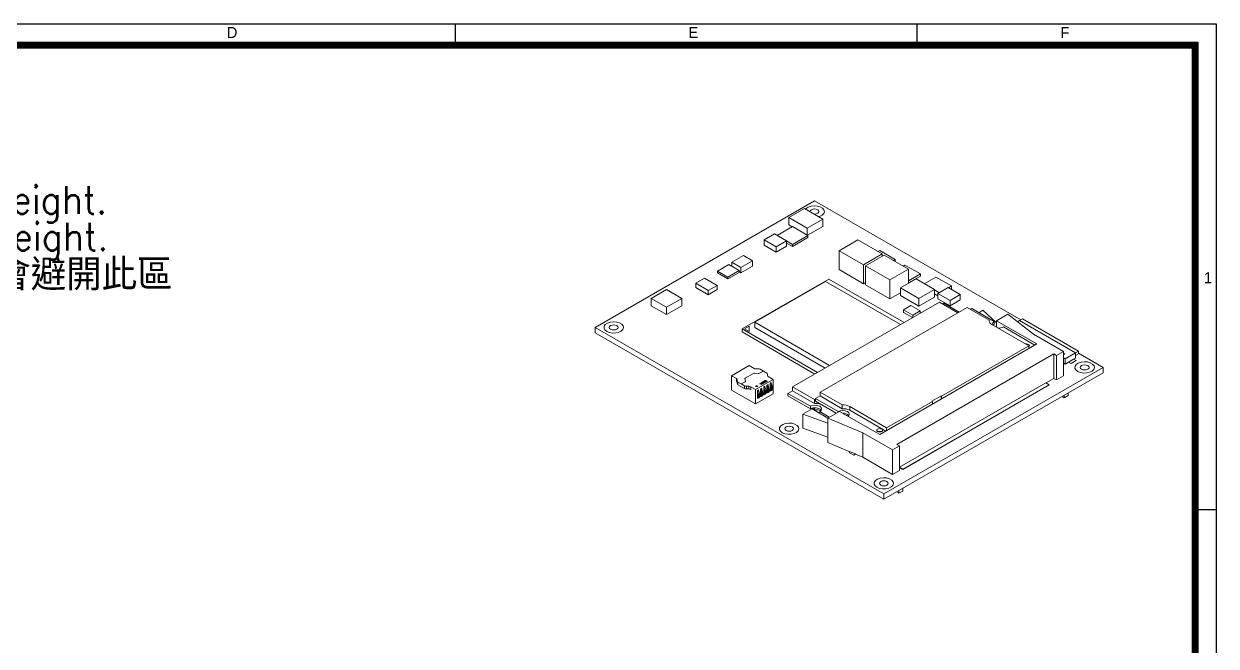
# Model space of a CAD drawing. Header units: millimetres. Extents: x 0 to 403, y 0 to 280.
# Drawn here: x 220.7 to 403.4, y 185 to 280.3 of the extents above; entities that cross this region are included whole.
import ezdxf

# ---------------------------------------------------------------- set-up
doc = ezdxf.new("R2010")
doc.units = ezdxf.units.MM
for name, color, linetype in [('BORDER', 7, 'Continuous'), ('DIM', 1, 'Continuous'), ('TITLE', 7, 'Continuous')]:
    doc.layers.add(name, color=color, linetype=linetype)
doc.styles.add('SLDTEXTSTYLE0', font='romans__.ttf', dxfattribs={"width": 0.94})
doc.styles.add('SLDTEXTSTYLE1', font='romans__.ttf', dxfattribs={"width": 0.94, "bigfont": 'bigfont'})
doc.styles.add('SLDTEXTSTYLE2', font='arial.ttf', dxfattribs={"width": 0.948})

# ---------------------------------------------------------------- blocks, each defined once
blk = doc.blocks.new('SW_NOTE_0')
at = {"layer": 'DIM', "color": 0, "char_height": 4.2333, "attachment_point": 1}
for s, insert, style in [('Do not place plugging component in the zone of restricted component height.', (10, -11.26), 'SLDTEXTSTYLE0'), ('Do not place DIP type component in the zone of restricted component height.', (10, -16.9), 'SLDTEXTSTYLE0'), ('BOT限高3.8mm但因PM要求放置5.2mm高SO-DIMM，在設計Carrier board零件會避開此區', (10, -22.55), 'SLDTEXTSTYLE1')]:
    blk.add_mtext(s, dxfattribs=dict(at, insert=insert, style=style))

msp = doc.modelspace()

# ---------------------------------------------------------------- linework, layer by layer
at = {"color": 7, "linetype": 'Continuous', "lineweight": 0}
for p, q in [((340.282, 252.003), (337.892, 250.623)), ((337.892, 250.623), (340.72, 248.99)), ((337.892, 250.623), (337.892, 249.48)), ((343.11, 250.37), (340.282, 252.003)), ((340.72, 248.99), (343.11, 250.37)), ((343.11, 250.37), (343.11, 249.227)), ((338.462, 249.222), (336.104, 247.86)), ((337.892, 249.48), (338.401, 249.186)), ((340.814, 247.865), (338.462, 249.222)), ((340.72, 248.99), (340.72, 247.919)), ((340.782, 247.883), (343.11, 249.227)), ((335.69, 248.099), (334.117, 247.191)), ((334.117, 247.191), (335.969, 246.122)), ((334.117, 246.375), (334.117, 247.191)), ((337.542, 247.03), (335.69, 248.099)), ((335.969, 246.122), (337.542, 247.03)), ((337.542, 247.03), (337.542, 246.213)), ((337.542, 247.018), (338.445, 246.497)), ((337.542, 246.691), (338.445, 246.171)), ((338.445, 246.497), (340.814, 247.865)), ((338.445, 246.171), (340.814, 247.538)), ((340.814, 247.865), (340.814, 247.538)), ((348.473, 247.186), (345.595, 245.524)), ((352.2, 245.034), (348.473, 247.186)), ((330.94, 244.772), (329.192, 243.764)), ((332.317, 243.977), (330.94, 244.772)), ((335.969, 245.305), (334.117, 246.375)), ((337.542, 246.213), (335.969, 245.305)), ((335.969, 246.122), (335.969, 245.305)), ((338.445, 246.497), (338.445, 246.171)), ((345.595, 245.524), (349.322, 243.373)), ((345.595, 245.524), (345.595, 242.625)), ((349.322, 243.373), (352.2, 245.034)), ((352.514, 244.853), (349.636, 243.191)), ((351.829, 245.558), (351.561, 245.403)), ((354.18, 244.201), (351.829, 245.558)), ((352.2, 245.034), (352.2, 244.671)), ((356.241, 242.702), (352.514, 244.853)), ((328.692, 243.391), (326.988, 242.407)), ((330.278, 242.476), (328.692, 243.391)), ((329.192, 243.764), (330.57, 242.968)), ((329.192, 243.102), (329.192, 243.764)), ((330.57, 242.968), (332.317, 243.977)), ((332.317, 243.161), (330.57, 242.152)), ((330.57, 242.968), (330.57, 242.152)), ((332.317, 243.977), (332.317, 243.161)), ((349.322, 243.373), (349.322, 240.474)), ((349.636, 243.191), (353.363, 241.04)), ((349.636, 243.191), (349.636, 240.293)), ((353.912, 244.046), (354.18, 244.201)), ((354.18, 244.201), (354.18, 243.891)), ((355.698, 243.325), (355.43, 243.17)), ((358.049, 241.967), (355.698, 243.325)), ((324.99, 241.317), (323.639, 240.537)), ((326.92, 240.202), (324.99, 241.317)), ((326.988, 242.407), (328.574, 241.492)), ((326.988, 242.407), (326.988, 242.121)), ((326.988, 242.121), (328.574, 241.206)), ((328.574, 241.492), (330.278, 242.476)), ((328.574, 241.206), (330.278, 242.19)), ((328.574, 241.492), (328.574, 241.206)), ((330.278, 242.476), (330.278, 242.19)), ((330.57, 242.152), (330.278, 242.321)), ((344.008, 241.19), (330.749, 233.536)), ((355.561, 234.52), (344.008, 241.19)), ((345.595, 242.625), (349.322, 240.474)), ((353.363, 241.04), (356.241, 242.702)), ((357.389, 241.194), (354.999, 239.814)), ((356.241, 242.702), (356.241, 240.531)), ((356.241, 240.923), (358.049, 241.967)), ((356.241, 240.597), (358.049, 241.641)), ((360.218, 239.561), (357.389, 241.194)), ((358.049, 241.967), (358.049, 241.641)), ((360.427, 241.497), (358.646, 240.468)), ((362.81, 240.121), (360.427, 241.497)), ((316.834, 238.23), (319.168, 239.577)), ((319.168, 239.577), (321.501, 238.23)), ((323.639, 240.537), (325.569, 239.422)), ((323.639, 240.537), (323.639, 239.904)), ((323.639, 239.904), (325.569, 238.79)), ((325.569, 239.422), (326.92, 240.202)), ((325.569, 238.79), (326.92, 239.569)), ((325.569, 239.422), (325.569, 238.79)), ((326.92, 240.202), (326.92, 239.569)), ((343.547, 240.822), (332.692, 234.556)), ((355.013, 234.203), (343.547, 240.822)), ((349.322, 240.474), (349.636, 240.656)), ((349.636, 240.293), (353.363, 238.141)), ((353.363, 241.04), (353.363, 238.141)), ((354.999, 239.814), (354.999, 238.671)), ((354.999, 239.814), (357.828, 238.181)), ((357.828, 238.181), (360.218, 239.561)), ((360.218, 239.561), (360.218, 238.418)), ((360.218, 239.511), (360.946, 239.091)), ((362.316, 239.883), (360.743, 238.974)), ((364.169, 238.813), (362.316, 239.883)), ((362.357, 239.859), (362.81, 240.121)), ((362.81, 240.121), (362.81, 239.597)), ((319.168, 236.883), (316.834, 238.23)), ((316.834, 237.087), (316.834, 238.23)), ((321.501, 238.23), (319.168, 236.883)), ((321.501, 237.087), (321.501, 238.23)), ((360.964, 237.639), (338.478, 224.658)), ((353.363, 238.141), (354.999, 239.086)), ((354.999, 238.671), (357.828, 237.038)), ((357.828, 237.038), (360.218, 238.418)), ((357.828, 238.181), (357.828, 237.038)), ((360.218, 238.94), (360.743, 238.637)), ((360.743, 238.974), (362.596, 237.905)), ((360.743, 238.158), (360.743, 238.974)), ((362.596, 237.088), (360.743, 238.158)), ((363.792, 236.006), (360.964, 237.639)), ((361.671, 237.475), (361.459, 237.353)), ((364.004, 236.128), (361.671, 237.475)), ((362.596, 237.905), (364.169, 238.813)), ((364.169, 237.996), (362.596, 237.088)), ((362.596, 237.905), (362.596, 237.088)), ((364.169, 238.813), (364.169, 237.996)), ((319.168, 235.74), (316.834, 237.087)), ((321.501, 237.087), (319.168, 235.74)), ((319.168, 235.74), (319.168, 236.883)), ((365.207, 236.822), (342.721, 223.842)), ((356.6, 237.117), (355.486, 236.474)), ((355.486, 236.474), (356.907, 235.654)), ((355.486, 236.474), (355.486, 236.066)), ((356.863, 235.271), (355.486, 236.066)), ((358.021, 236.297), (356.6, 237.117)), ((356.907, 235.654), (358.021, 236.297)), ((356.907, 235.654), (356.907, 235.297)), ((358.021, 235.94), (358.021, 236.297)), ((368.57, 234.881), (365.207, 236.822)), ((365.914, 236.659), (365.702, 236.537)), ((369.361, 234.669), (365.914, 236.659)), ((367.636, 236.4), (366.999, 236.032)), ((369.704, 234.472), (367.636, 236.4)), ((371.472, 235.818), (369.704, 234.798)), ((375.388, 232.741), (371.472, 235.818)), ((331.81, 233.944), (331.103, 233.536)), ((331.81, 233.127), (331.81, 233.944)), ((332.692, 234.556), (344.159, 227.937)), ((332.692, 234.556), (332.692, 233.739)), ((368.57, 234.881), (368.57, 234.784)), ((374.664, 230.955), (369.007, 234.22)), ((369.182, 234.12), (369.361, 234.261)), ((369.361, 234.669), (369.361, 234.261)), ((369.704, 234.694), (369.557, 234.609)), ((369.704, 234.798), (375.873, 231.236)), ((369.704, 234.798), (369.704, 233.818)), ((375.591, 231.073), (370.775, 233.853)), ((373.24, 234.817), (372.955, 234.652)), ((373.718, 235.093), (373.24, 234.817)), ((381.796, 229.878), (373.24, 234.817)), ((382.274, 230.153), (373.718, 235.093)), ((330.749, 233.536), (342.303, 226.866)), ((330.749, 233.536), (330.749, 233.08)), ((330.749, 233.08), (341.909, 226.638)), ((331.103, 233.536), (331.81, 233.127)), ((332.692, 233.739), (343.451, 227.528)), ((379.957, 230.103), (375.388, 232.741)), ((375.873, 231.236), (351.832, 217.357)), ((361.3, 223.239), (374.664, 230.955)), ((374.664, 230.955), (374.664, 230.538)), ((378.896, 229.491), (379.957, 230.103)), ((379.957, 230.103), (379.957, 226.347)), ((381.796, 229.878), (382.274, 230.153)), ((382.274, 229.745), (382.274, 230.153)), ((354.448, 215.847), (378.49, 229.726)), ((378.49, 229.726), (378.896, 229.491)), ((378.49, 229.726), (378.49, 225.97)), ((378.896, 229.491), (378.896, 225.735)), ((379.958, 229.823), (379.957, 229.817)), ((379.958, 229.782), (379.957, 229.776)), ((379.957, 229.637), (380.19, 229.69)), ((379.957, 229.123), (380.223, 228.97)), ((379.957, 228.307), (380.223, 228.153)), ((380.19, 229.69), (379.958, 229.823)), ((379.958, 229.782), (379.958, 229.823)), ((380.139, 229.678), (379.958, 229.782)), ((380.223, 228.97), (381.796, 229.878)), ((380.223, 228.97), (380.223, 228.153)), ((380.223, 228.153), (380.753, 228.459)), ((380.753, 228.459), (381.531, 228.908)), ((381.125, 228.245), (380.753, 228.459)), ((381.902, 228.694), (381.125, 228.245)), ((381.531, 228.908), (381.796, 229.061)), ((381.531, 228.908), (381.902, 228.694)), ((381.796, 229.878), (381.796, 229.061)), ((381.796, 229.47), (381.796, 229.878)), ((381.796, 229.47), (382.274, 229.745)), ((331.83, 227.934), (329.143, 226.383)), ((332.474, 226.721), (331.243, 226.011)), ((332.572, 227.505), (331.83, 227.934)), ((333.219, 226.708), (332.694, 226.761)), ((333.231, 227.438), (332.855, 227.438)), ((334.015, 227.081), (333.439, 226.748)), ((334.015, 227.081), (333.514, 227.37)), ((334.517, 226.791), (334.015, 227.081)), ((334.634, 226.411), (334.634, 226.628)), ((329.143, 226.383), (329.143, 224.178)), ((329.143, 226.383), (329.885, 225.954)), ((329.885, 225.954), (329.885, 225.546)), ((330.002, 225.791), (330.002, 225.574)), ((330.002, 225.574), (330.002, 225.166)), ((330.12, 225.411), (330.12, 225.002)), ((330.12, 225.411), (330.621, 225.121)), ((331.123, 224.423), (330.12, 225.002)), ((331.197, 225.454), (330.621, 225.121)), ((330.621, 225.121), (331.123, 224.832)), ((331.123, 224.832), (331.123, 224.423)), ((331.174, 225.884), (331.267, 225.581)), ((331.406, 224.764), (331.781, 224.764)), ((331.406, 224.764), (331.406, 224.356)), ((331.781, 224.764), (331.781, 224.356)), ((332.064, 224.696), (332.806, 224.268)), ((332.064, 224.696), (332.064, 224.288)), ((333.036, 224.891), (332.788, 224.748)), ((332.788, 224.748), (333.126, 224.695)), ((332.806, 224.268), (335.493, 225.819)), ((333.126, 224.695), (333.036, 224.891)), ((333.452, 225.153), (333.496, 225.179)), ((333.701, 225.009), (333.452, 225.153)), ((333.496, 225.179), (333.701, 225.061)), ((333.701, 225.061), (333.771, 225.102)), ((333.816, 225.076), (333.701, 225.009)), ((333.771, 225.102), (333.816, 225.076)), ((333.871, 225.395), (334.005, 225.473)), ((333.915, 225.369), (333.871, 225.395)), ((333.96, 225.395), (333.915, 225.369)), ((334.165, 225.277), (333.96, 225.395)), ((334.005, 225.473), (334.05, 225.447)), ((334.05, 225.447), (334.005, 225.421)), ((334.005, 225.421), (334.21, 225.303)), ((334.04, 225.493), (334.174, 225.57)), ((334.29, 225.349), (334.04, 225.493)), ((334.242, 224.77), (334.065, 224.668)), ((334.065, 224.668), (334.065, 223.443)), ((334.219, 225.545), (334.13, 225.493)), ((334.13, 225.493), (334.178, 225.465)), ((334.21, 225.303), (334.165, 225.277)), ((334.174, 225.57), (334.219, 225.545)), ((334.178, 225.465), (334.267, 225.517)), ((334.312, 225.491), (334.222, 225.439)), ((334.222, 225.439), (334.29, 225.401)), ((334.242, 224.542), (334.242, 224.77)), ((334.267, 225.517), (334.312, 225.491)), ((334.29, 225.401), (334.379, 225.452)), ((334.424, 225.426), (334.29, 225.349)), ((334.38, 225.651), (334.378, 225.614)), ((334.379, 225.452), (334.424, 225.426)), ((334.403, 225.468), (334.418, 225.505)), ((334.729, 225.052), (334.553, 224.95)), ((334.553, 224.95), (334.553, 223.725)), ((334.729, 224.82), (334.729, 225.052)), ((335.493, 225.819), (334.751, 226.248)), ((335.217, 225.333), (335.041, 225.231)), ((335.041, 225.231), (335.041, 224.007)), ((335.217, 225.098), (335.217, 225.333)), ((335.493, 225.819), (335.493, 223.615)), ((338.478, 224.658), (341.842, 222.716)), ((338.478, 224.658), (338.478, 224.086)), ((377.261, 225.301), (354.864, 212.371)), ((377.784, 224.999), (355.387, 212.069)), ((377.784, 224.958), (355.387, 212.029)), ((377.261, 225.301), (377.784, 224.999)), ((377.296, 225.281), (378.49, 225.97)), ((377.784, 224.999), (377.784, 224.958)), ((378.49, 225.97), (378.896, 225.735)), ((378.896, 225.735), (379.957, 226.347)), ((329.143, 224.178), (332.806, 222.063)), ((331.781, 224.356), (331.406, 224.356)), ((332.806, 224.268), (332.806, 222.063)), ((332.806, 222.063), (335.493, 223.615)), ((333.266, 224.207), (333.089, 224.105)), ((333.089, 224.105), (333.089, 222.88)), ((333.089, 223.084), (333.266, 222.982)), ((333.089, 222.88), (333.266, 222.982)), ((333.149, 223.478), (333.149, 223.07)), ((333.149, 223.07), (333.29, 222.988)), ((333.266, 223.986), (333.266, 224.207)), ((333.266, 222.982), (333.266, 223.002)), ((333.29, 223.396), (333.432, 223.478)), ((333.29, 223.396), (333.29, 222.988)), ((333.29, 222.988), (333.432, 223.07)), ((333.432, 223.478), (333.432, 223.07)), ((333.754, 224.488), (333.577, 224.386)), ((333.577, 224.386), (333.577, 223.162)), ((333.577, 223.366), (333.754, 223.264)), ((333.577, 223.162), (333.754, 223.264)), ((333.635, 223.759), (333.635, 223.35)), ((333.635, 223.35), (333.777, 223.269)), ((333.754, 224.264), (333.754, 224.488)), ((333.754, 223.264), (333.754, 223.282)), ((333.777, 223.677), (333.918, 223.759)), ((333.777, 223.677), (333.777, 223.269)), ((333.777, 223.269), (333.918, 223.35)), ((333.918, 223.759), (333.918, 223.35)), ((334.065, 223.647), (334.242, 223.545)), ((334.065, 223.443), (334.242, 223.545)), ((334.121, 224.039), (334.121, 223.631)), ((334.121, 223.631), (334.263, 223.549)), ((334.242, 223.545), (334.242, 223.562)), ((334.263, 223.958), (334.404, 224.039)), ((334.263, 223.958), (334.263, 223.549)), ((334.263, 223.549), (334.404, 223.631)), ((334.404, 224.039), (334.404, 223.631)), ((334.553, 223.929), (334.729, 223.827)), ((334.553, 223.725), (334.729, 223.827)), ((334.607, 224.32), (334.607, 223.912)), ((334.607, 223.912), (334.749, 223.83)), ((334.729, 223.827), (334.729, 223.841)), ((334.749, 224.238), (334.89, 224.32)), ((334.749, 224.238), (334.749, 223.83)), ((334.749, 223.83), (334.89, 223.912)), ((334.89, 224.32), (334.89, 223.912)), ((335.041, 224.211), (335.217, 224.109)), ((335.041, 224.007), (335.217, 224.109)), ((335.094, 224.601), (335.094, 224.192)), ((335.094, 224.192), (335.235, 224.111)), ((335.217, 224.109), (335.217, 224.121)), ((335.235, 224.519), (335.376, 224.601)), ((335.235, 224.519), (335.235, 224.111)), ((335.235, 224.111), (335.376, 224.192)), ((335.376, 224.601), (335.376, 224.192)), ((338.478, 224.086), (337.771, 223.678)), ((337.771, 223.678), (341.218, 221.688)), ((337.771, 223.678), (337.771, 223.27)), ((337.771, 223.27), (341.218, 221.28)), ((338.478, 224.086), (341.842, 222.144)), ((342.721, 223.27), (342.014, 222.862)), ((342.014, 222.862), (345.461, 220.872)), ((342.014, 222.862), (342.014, 222.454)), ((342.721, 223.842), (346.084, 221.9)), ((342.721, 223.842), (342.721, 223.27)), ((342.721, 223.27), (346.084, 221.328)), ((359.815, 222.464), (361.229, 223.28)), ((361.229, 223.28), (361.3, 223.239)), ((361.229, 223.28), (361.229, 222.782)), ((361.3, 223.239), (361.3, 222.823)), ((380.103, 222.997), (379.749, 223.201)), ((380.103, 222.997), (380.103, 223.406)), ((380.686, 223.334), (380.103, 222.997)), ((380.686, 223.334), (380.686, 223.742)), ((341.473, 221.296), (340.058, 220.48)), ((341.218, 221.688), (341.218, 221.28)), ((341.463, 221.383), (341.842, 221.164)), ((343.895, 219.898), (341.473, 221.296)), ((341.842, 222.716), (341.842, 222.144)), ((341.842, 221.164), (341.842, 221.447)), ((342.014, 222.454), (345.167, 220.633)), ((342.986, 221.892), (345.167, 220.633)), ((346.084, 221.9), (346.084, 221.328)), ((347.229, 221.647), (352.885, 218.382)), ((347.229, 221.647), (347.229, 221.076)), ((347.229, 221.076), (352.751, 217.888)), ((352.885, 218.382), (359.886, 222.423)), ((359.886, 222.423), (359.815, 222.464)), ((359.886, 222.423), (359.886, 222.007)), ((340.058, 220.48), (343.895, 219.108)), ((340.058, 218.357), (340.058, 220.48)), ((342.632, 220.872), (344.106, 220.021)), ((342.632, 220.872), (342.632, 220.627)), ((345.662, 220.919), (343.895, 219.898)), ((349.225, 217.638), (343.895, 219.898)), ((343.895, 219.898), (343.895, 216.142)), ((345.461, 220.872), (345.461, 220.802)), ((351.832, 217.357), (345.662, 220.919)), ((340.058, 218.357), (343.895, 216.985)), ((349.225, 217.638), (353.794, 215)), ((349.225, 217.638), (349.225, 213.881)), ((352.885, 218.382), (352.885, 217.965)), ((347.271, 214.71), (343.895, 216.142)), ((354.855, 215.612), (353.794, 215)), ((354.855, 215.612), (354.448, 215.847)), ((354.855, 215.612), (354.855, 211.856)), ((347.141, 214.635), (347.312, 214.734)), ((347.848, 214.227), (347.141, 214.635)), ((347.141, 214.635), (347.141, 214.594)), ((347.848, 214.186), (347.141, 214.594)), ((347.312, 214.734), (348.127, 214.388)), ((348.127, 214.388), (347.848, 214.227)), ((348.127, 214.347), (347.848, 214.186)), ((347.848, 214.227), (347.848, 214.186)), ((348.127, 214.388), (348.127, 214.347)), ((349.225, 213.881), (348.127, 214.347)), ((349.225, 213.881), (353.794, 211.244)), ((353.794, 215), (353.794, 211.244)), ((354.855, 211.856), (353.794, 211.244)), ((354.855, 212.325), (354.864, 212.331)), ((354.864, 212.331), (354.864, 212.371)), ((355.387, 212.069), (354.864, 212.371)), ((355.387, 212.029), (354.864, 212.331)), ((355.387, 212.069), (355.387, 212.029)), ((354.77, 208.373), (354.417, 208.578)), ((354.77, 208.373), (354.77, 208.782)), ((355.354, 208.71), (354.77, 208.373)), ((355.354, 208.71), (355.354, 209.119))]:
    msp.add_line(p, q, dxfattribs=at)
at = {"color": 8, "linetype": 'Continuous', "lineweight": 0}
msp.add_line((342.986, 221.892), (342.986, 221.892), dxfattribs=at)
at = {"color": 7, "linetype": 'Continuous', "lineweight": 0, "flags": 128}
for points in [[(369.078, 234.179), (369.068, 234.261), (369.144, 234.482), (369.361, 234.669)], [(374.664, 230.835), (374.726, 230.896), (374.761, 230.995), (374.726, 231.095), (374.629, 231.179), (374.483, 231.235), (374.311, 231.255), (374.167, 231.241)], [(341.218, 221.688), (341.543, 221.813), (341.925, 221.857), (342.308, 221.813), (342.632, 221.688), (342.849, 221.501), (342.925, 221.28), (342.849, 221.059), (342.632, 220.872)], [(341.842, 222.716), (341.999, 222.716), (342.014, 222.716)], [(345.461, 220.872), (345.785, 220.997), (346.168, 221.041), (346.551, 220.997), (346.875, 220.872), (347.092, 220.685), (347.168, 220.464), (347.092, 220.243), (347.002, 220.145)], [(352.143, 217.831), (352.24, 217.915), (352.275, 218.014), (352.24, 218.114), (352.143, 218.198), (351.997, 218.254), (351.825, 218.274), (351.653, 218.254), (351.507, 218.198), (351.409, 218.114), (351.375, 218.014), (351.409, 217.915), (351.507, 217.831), (351.653, 217.774), (351.825, 217.755), (351.997, 217.774), (352.143, 217.831)]]:
    msp.add_lwpolyline(points, dxfattribs=at)
at = {"color": 7, "linetype": 'Continuous', "lineweight": 0}
for centre, radius, start, end in [((369.299, 234.888), 0.728, 180.54896, 246.43277), ((370.073, 235.218), 1.535, 264.55372, 297.23748), ((332.648, 226.387), 0.378, 83.0792, 117.55267), ((332.844, 228.015), 0.577, 241.95976, 271.1441), ((333.264, 227.083), 0.378, 263.0792, 297.55267), ((333.242, 226.861), 0.577, 61.95976, 91.1441), ((334.434, 226.608), 0.201, 5.6948, 65.62534), ((329.802, 225.771), 0.201, 5.6948, 65.62534), ((329.802, 225.363), 0.201, 5.6948, 65.62534), ((330.203, 225.594), 0.201, 185.6948, 245.62534), ((330.203, 225.186), 0.201, 185.6948, 245.62534), ((331.394, 225.341), 0.577, 241.95976, 271.1441), ((331.286, 225.905), 0.114, 111.86481, 190.85086), ((331.155, 225.559), 0.114, 291.86481, 10.85086), ((331.793, 224.187), 0.577, 61.95976, 91.1441), ((333.38, 223.99), 1.025, 2.77173, 43.84343), ((333.741, 224.192), 1.009, 2.65857, 36.44925), ((333.867, 224.27), 1.025, 2.77173, 43.84343), ((334.834, 226.431), 0.201, 185.6948, 245.62534), ((334.228, 224.472), 1.008, 2.65458, 36.28903), ((334.47, 224.585), 0.623, 1.45911, 23.85259), ((334.353, 224.551), 1.025, 2.77173, 43.84343), ((331.394, 224.933), 0.577, 241.95976, 271.1441), ((331.793, 223.779), 0.577, 61.95976, 91.1441), ((332.281, 223.349), 1.01, 2.67003, 36.92631), ((332.52, 223.461), 0.63, 1.52188, 25.284), ((332.408, 223.428), 1.025, 2.77173, 43.84343), ((332.768, 223.63), 1.01, 2.6663, 36.76789), ((333.007, 223.742), 0.628, 1.50686, 24.93499), ((332.894, 223.709), 1.025, 2.77173, 43.84343), ((333.255, 223.911), 1.009, 2.66248, 36.60887), ((333.495, 224.023), 0.627, 1.49141, 24.58028), ((333.983, 224.304), 0.625, 1.47549, 24.21958), ((341.917, 220.191), 1.293, 43.13199, 122.70341), ((341.957, 219.947), 2.201, 62.12651, 93.00354), ((341.947, 218.864), 2.303, 68.21366, 92.62819), ((346.2, 219.702), 2.201, 62.12651, 93.00354), ((346.2, 219.131), 2.201, 62.12651, 93.00354), ((346.272, 219.537), 1.102, 40.99714, 95.93462), ((346.291, 218.359), 1.976, 67.56255, 75.75159), ((351.825, 217.155), 0.712, 66.97936, 113.02064)]:
    msp.add_arc(centre, radius, start, end, dxfattribs=at)
for points, knots in [([(333.717, 225.163), (333.7, 225.175), (333.666, 225.2), (333.658, 225.245), (333.675, 225.285), (333.702, 225.304), (333.716, 225.313)], [0, 0, 0, 0, 0.279652, 0.5592132, 0.7796517, 1, 1, 1, 1]), ([(333.716, 225.313), (333.738, 225.323), (333.781, 225.342), (333.859, 225.346), (333.928, 225.336), (333.96, 225.32), (333.977, 225.312)], [0, 0, 0, 0, 0.2793731, 0.5591765, 0.7795074, 1, 1, 1, 1]), ([(333.979, 225.162), (333.957, 225.152), (333.914, 225.132), (333.835, 225.129), (333.766, 225.139), (333.733, 225.155), (333.717, 225.163)], [0, 0, 0, 0, 0.2796223, 0.5592021, 0.7795699, 1, 1, 1, 1]), ([(333.76, 225.287), (333.749, 225.279), (333.726, 225.262), (333.722, 225.233), (333.735, 225.207), (333.753, 225.194), (333.762, 225.188)], [0, 0, 0, 0, 0.2795868, 0.5591059, 0.7793511, 1, 1, 1, 1]), ([(333.931, 225.286), (333.917, 225.293), (333.889, 225.306), (333.838, 225.309), (333.793, 225.303), (333.771, 225.292), (333.76, 225.287)], [0, 0, 0, 0, 0.27975, 0.5594455, 0.7796564, 1, 1, 1, 1]), ([(333.762, 225.188), (333.778, 225.18), (333.807, 225.167), (333.844, 225.167), (333.86, 225.167)], [0, 0, 0, 0, 0.5593913, 1, 1, 1, 1]), ([(333.86, 225.167), (333.875, 225.169), (333.903, 225.172), (333.924, 225.183), (333.934, 225.188)], [0, 0, 0, 0, 0.5593701, 1, 1, 1, 1]), ([(333.934, 225.188), (333.945, 225.196), (333.967, 225.212), (333.971, 225.242), (333.959, 225.268), (333.941, 225.28), (333.931, 225.286)], [0, 0, 0, 0, 0.2794346, 0.5591506, 0.7794454, 1, 1, 1, 1]), ([(333.977, 225.312), (333.994, 225.299), (334.028, 225.275), (334.036, 225.23), (334.02, 225.19), (333.992, 225.171), (333.979, 225.162)], [0, 0, 0, 0, 0.279668, 0.5593987, 0.7796238, 1, 1, 1, 1]), ([(334.27, 225.56), (334.261, 225.566), (334.245, 225.578), (334.242, 225.601), (334.251, 225.62), (334.265, 225.629), (334.272, 225.634)], [0, 0, 0, 0, 0.2793948, 0.559183, 0.7794553, 1, 1, 1, 1]), ([(334.42, 225.546), (334.402, 225.545), (334.373, 225.544), (334.332, 225.544), (334.297, 225.548), (334.279, 225.556), (334.27, 225.56)], [0, 0, 0, 0, 0.340678, 0.5610649, 0.7808319, 1, 1, 1, 1]), ([(334.272, 225.634), (334.282, 225.639), (334.299, 225.647), (334.329, 225.651), (334.355, 225.652), (334.372, 225.651), (334.38, 225.651)], [0, 0, 0, 0, 0.3389634, 0.5590732, 0.779483, 1, 1, 1, 1]), ([(334.316, 225.608), (334.314, 225.606), (334.309, 225.603), (334.306, 225.597), (334.307, 225.591), (334.31, 225.588), (334.312, 225.587)], [0, 0, 0, 0, 0.2803775, 0.5600795, 0.7804649, 1, 1, 1, 1]), ([(334.312, 225.587), (334.315, 225.586), (334.32, 225.583), (334.326, 225.583), (334.328, 225.582)], [0, 0, 0, 0, 0.5592384, 1, 1, 1, 1]), ([(334.378, 225.614), (334.366, 225.615), (334.349, 225.616), (334.327, 225.613), (334.32, 225.61), (334.316, 225.608)], [0, 0, 0, 0, 0.5598003, 0.7801169, 1, 1, 1, 1]), ([(334.328, 225.582), (334.341, 225.582), (334.363, 225.582), (334.385, 225.583), (334.394, 225.583)], [0, 0, 0, 0, 0.5597676, 1, 1, 1, 1]), ([(334.394, 225.583), (334.406, 225.584), (334.426, 225.585), (334.446, 225.585), (334.455, 225.585)], [0, 0, 0, 0, 0.5600447, 1, 1, 1, 1]), ([(334.534, 225.483), (334.524, 225.478), (334.504, 225.468), (334.457, 225.46), (334.423, 225.465), (334.403, 225.468)], [0, 0, 0, 0, 0.280457, 0.5604729, 1, 1, 1, 1]), ([(334.418, 225.505), (334.433, 225.503), (334.452, 225.5), (334.478, 225.504), (334.487, 225.508), (334.491, 225.51)], [0, 0, 0, 0, 0.5594069, 0.7798687, 1, 1, 1, 1]), ([(334.496, 225.54), (334.493, 225.541), (334.485, 225.545), (334.471, 225.547), (334.455, 225.547), (334.437, 225.546), (334.426, 225.546), (334.42, 225.546)], [0, 0, 0, 0, 0.1694827, 0.3392948, 0.5594047, 0.7796996, 1, 1, 1, 1]), ([(334.455, 225.585), (334.473, 225.585), (334.504, 225.583), (334.528, 225.572), (334.538, 225.567)], [0, 0, 0, 0, 0.5602087, 1, 1, 1, 1]), ([(334.491, 225.51), (334.495, 225.512), (334.502, 225.517), (334.505, 225.526), (334.504, 225.534), (334.499, 225.538), (334.496, 225.54)], [0, 0, 0, 0, 0.280345, 0.5601946, 0.7804347, 1, 1, 1, 1]), ([(334.538, 225.567), (334.548, 225.56), (334.567, 225.546), (334.571, 225.521), (334.558, 225.499), (334.542, 225.488), (334.534, 225.483)], [0, 0, 0, 0, 0.2796203, 0.5589602, 0.7792001, 1, 1, 1, 1])]:
    msp.add_open_spline(points, degree=3, knots=knots, dxfattribs=at)
at = {"layer": 'BORDER'}
for p, q in [((0.366, 280.277), (403.356, 280.277)), ((286.843, 276.601), (286.843, 280.277)), ((357.543, 276.601), (357.543, 280.277)), ((403.356, 280.277), (403.356, 0.305)), ((3.194, 277.449), (400.528, 277.449)), ((3.265, 277.378), (400.457, 277.378)), ((3.336, 277.308), (400.387, 277.308)), ((3.406, 277.237), (400.316, 277.237)), ((3.477, 277.166), (400.245, 277.166)), ((3.548, 277.096), (400.175, 277.096)), ((3.618, 277.025), (400.104, 277.025)), ((3.689, 276.954), (400.033, 276.954)), ((3.76, 276.884), (399.963, 276.884)), ((3.83, 276.813), (399.892, 276.813)), ((3.901, 276.742), (399.821, 276.742)), ((3.972, 276.671), (399.75, 276.671)), ((4.043, 276.601), (399.68, 276.601)), ((399.68, 276.601), (399.68, 3.982)), ((399.75, 276.671), (399.75, 3.911)), ((399.821, 276.742), (399.821, 3.84)), ((399.892, 276.813), (399.892, 3.769)), ((399.963, 276.884), (399.963, 3.699)), ((400.033, 276.954), (400.033, 3.628)), ((400.104, 277.025), (400.104, 3.557)), ((400.175, 277.096), (400.175, 3.487)), ((400.245, 277.166), (400.245, 3.416)), ((400.316, 277.237), (400.316, 3.345)), ((400.387, 277.308), (400.387, 3.275)), ((400.457, 277.378), (400.457, 3.204)), ((400.528, 277.449), (400.528, 3.133)), ((399.68, 205.901), (403.356, 205.901))]:
    msp.add_line(p, q, dxfattribs=at)
at = {"layer": 'TITLE', "linetype": 'Continuous', "lineweight": 0}
for p, q in [((341.848, 253.164), (308.26, 233.774)), ((373.435, 234.929), (341.848, 253.164)), ((308.26, 233.774), (352.455, 208.261)), ((308.26, 233.774), (308.26, 232.958)), ((308.26, 232.958), (352.455, 207.445)), ((386.042, 227.651), (382.274, 229.827)), ((352.455, 208.261), (386.042, 227.651)), ((352.455, 207.445), (386.042, 226.835)), ((386.042, 227.651), (386.042, 226.835)), ((352.455, 208.261), (352.455, 207.445))]:
    msp.add_line(p, q, dxfattribs=at)
at = {"layer": 'TITLE', "linetype": 'Continuous', "lineweight": 0, "flags": 128}
for points in [[(342.466, 250.742), (342.616, 250.787), (342.993, 250.971), (343.245, 251.216), (343.347, 251.495), (343.286, 251.778), (343.069, 252.034), (342.72, 252.236), (342.276, 252.361), (341.786, 252.396), (341.303, 252.338), (340.879, 252.192), (340.559, 251.974), (340.481, 251.888)], [(341.769, 251.144), (341.848, 251.141), (342.106, 251.171), (342.325, 251.256), (342.472, 251.382), (342.523, 251.531), (342.472, 251.68), (342.325, 251.807), (342.106, 251.891), (341.848, 251.921), (341.59, 251.891), (341.371, 251.807), (341.224, 251.68), (341.173, 251.531), (341.178, 251.486)], [(310.028, 233.162), (310.43, 232.996), (310.903, 232.915), (311.397, 232.927), (311.857, 233.03), (312.234, 233.215), (312.486, 233.459), (312.588, 233.738), (312.527, 234.021), (312.31, 234.277), (311.961, 234.479), (311.517, 234.604), (311.027, 234.639), (310.544, 234.581), (310.119, 234.435), (309.8, 234.217), (309.621, 233.952), (309.6, 233.667), (309.741, 233.394), (310.028, 233.162)], [(310.612, 233.499), (310.831, 233.414), (311.089, 233.385), (311.347, 233.414), (311.566, 233.499), (311.713, 233.625), (311.764, 233.774), (311.713, 233.923), (311.566, 234.05), (311.347, 234.134), (311.089, 234.164), (310.831, 234.134), (310.612, 234.05), (310.465, 233.923), (310.414, 233.774), (310.465, 233.625), (310.612, 233.499)], [(382.153, 227.039), (382.555, 226.873), (383.028, 226.792), (383.522, 226.804), (383.982, 226.907), (384.358, 227.091), (384.611, 227.336), (384.713, 227.615), (384.651, 227.898), (384.435, 228.154), (384.085, 228.356), (383.642, 228.481), (383.152, 228.516), (382.669, 228.458), (382.244, 228.312), (381.925, 228.094), (381.746, 227.829), (381.725, 227.544), (381.866, 227.271), (382.153, 227.039)], [(382.737, 227.376), (382.955, 227.291), (383.214, 227.261), (383.472, 227.291), (383.691, 227.376), (383.837, 227.502), (383.889, 227.651), (383.837, 227.8), (383.691, 227.927), (383.472, 228.011), (383.214, 228.041), (382.955, 228.011), (382.737, 227.927), (382.59, 227.8), (382.539, 227.651), (382.59, 227.502), (382.737, 227.376)], [(336.898, 217.65), (337.3, 217.485), (337.773, 217.403), (338.267, 217.415), (338.727, 217.519), (339.104, 217.703), (339.356, 217.948), (339.458, 218.227), (339.397, 218.51), (339.18, 218.766), (338.831, 218.967), (338.387, 219.092), (337.897, 219.128), (337.414, 219.069), (336.99, 218.923), (336.67, 218.706), (336.491, 218.44), (336.47, 218.155), (336.611, 217.882), (336.898, 217.65)], [(337.482, 217.987), (337.701, 217.902), (337.959, 217.873), (338.217, 217.902), (338.436, 217.987), (338.583, 218.113), (338.634, 218.262), (338.583, 218.412), (338.436, 218.538), (338.217, 218.622), (337.959, 218.652), (337.701, 218.622), (337.482, 218.538), (337.335, 218.412), (337.284, 218.262), (337.335, 218.113), (337.482, 217.987)], [(351.394, 209.282), (351.796, 209.116), (352.269, 209.035), (352.762, 209.047), (353.222, 209.15), (353.599, 209.335), (353.852, 209.58), (353.953, 209.858), (353.892, 210.141), (353.675, 210.397), (353.326, 210.599), (352.883, 210.724), (352.393, 210.759), (351.909, 210.701), (351.485, 210.555), (351.166, 210.338), (350.987, 210.072), (350.966, 209.787), (351.107, 209.514), (351.394, 209.282)], [(351.977, 209.619), (352.196, 209.534), (352.455, 209.505), (352.713, 209.534), (352.932, 209.619), (353.078, 209.745), (353.13, 209.894), (353.078, 210.043), (352.932, 210.17), (352.713, 210.254), (352.455, 210.284), (352.196, 210.254), (351.977, 210.17), (351.831, 210.043), (351.78, 209.894), (351.831, 209.745), (351.977, 209.619)]]:
    msp.add_lwpolyline(points, dxfattribs=at)

# ---------------------------------------------------------------- block references
at = {"layer": 'DIM'}
msp.add_blockref('SW_NOTE_0', (9.152, 266.686), dxfattribs=at)

# ---------------------------------------------------------------- texts
at = {"layer": 'BORDER', "char_height": 1.697, "attachment_point": 1, "style": 'SLDTEXTSTYLE2'}
for s, insert in [('D', (251.822, 279.797)), ('E', (322.522, 279.797)), ('F', (379.505, 279.797)), ('1', (401.475, 242.224))]:
    msp.add_mtext(s, dxfattribs=dict(at, insert=insert))

doc.saveas('drawing.dxf')
